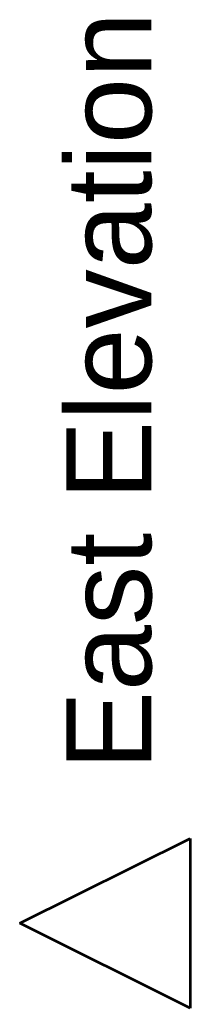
# Model space of a CAD drawing. Header units: millimetres. Extents: x -6000 to 28000, y -6000 to 27998.
# Drawn here: x 27400 to 28000, y 10700 to 14193 of the extents above; entities that cross this region are included whole.
import ezdxf

# ---------------------------------------------------------------- set-up
doc = ezdxf.new("R2010")
doc.units = ezdxf.units.MM
doc.header["$MEASUREMENT"] = 0
doc.linetypes.add('Wipeout_Contour', pattern=[1000, 0, -1000])
doc.layers.add('Marker - Elevation', color=7, linetype='Continuous')
doc.layers.add('Marker - Elevation_Pen_No__25', color=161, linetype='Continuous', lineweight=35, true_color=0x40a5ff)
doc.layers.add('Marker - Elevation_Pen_No__6', color=5, linetype='Continuous', lineweight=35)
doc.styles.add('GENERATED_STYLE_1', font='arial.ttf')

# ---------------------------------------------------------------- blocks, each defined once
blk = doc.blocks.new('Elevation_3', base_point=(28000, 23000))
at = {"layer": 'Marker - Elevation_Pen_No__6', "insert": (27867.6, 14220.1), "char_height": 300, "attachment_point": 9, "rotation": 90, "style": 'GENERATED_STYLE_1'}
blk.add_mtext('\\A1;{\\fArial|b0|i0|c0|p34; East Elevation}', dxfattribs=at)
at = {"color": 254, "linetype": 'Wipeout_Contour', "lineweight": 0, "ltscale": 89694.148194}
blk.add_wipeout([(28000, 11300), (28000, 10700), (27400, 11000)], dxfattribs=at).dxf.layer = 'Marker - Elevation'
at = {"layer": 'Marker - Elevation_Pen_No__25', "linetype": 'Continuous'}
for p, q in [((27400, 11000), (28000, 11300)), ((28000, 11300), (28000, 10700)), ((28000, 10700), (27400, 11000))]:
    blk.add_line(p, q, dxfattribs=at)

msp = doc.modelspace()

# ---------------------------------------------------------------- block references
at = {"layer": 'Marker - Elevation', "color": 151, "lineweight": 20, "true_color": 0x80c2ff}
msp.add_blockref('Elevation_3', (28000, 23000), dxfattribs=at)

doc.saveas('drawing.dxf')
